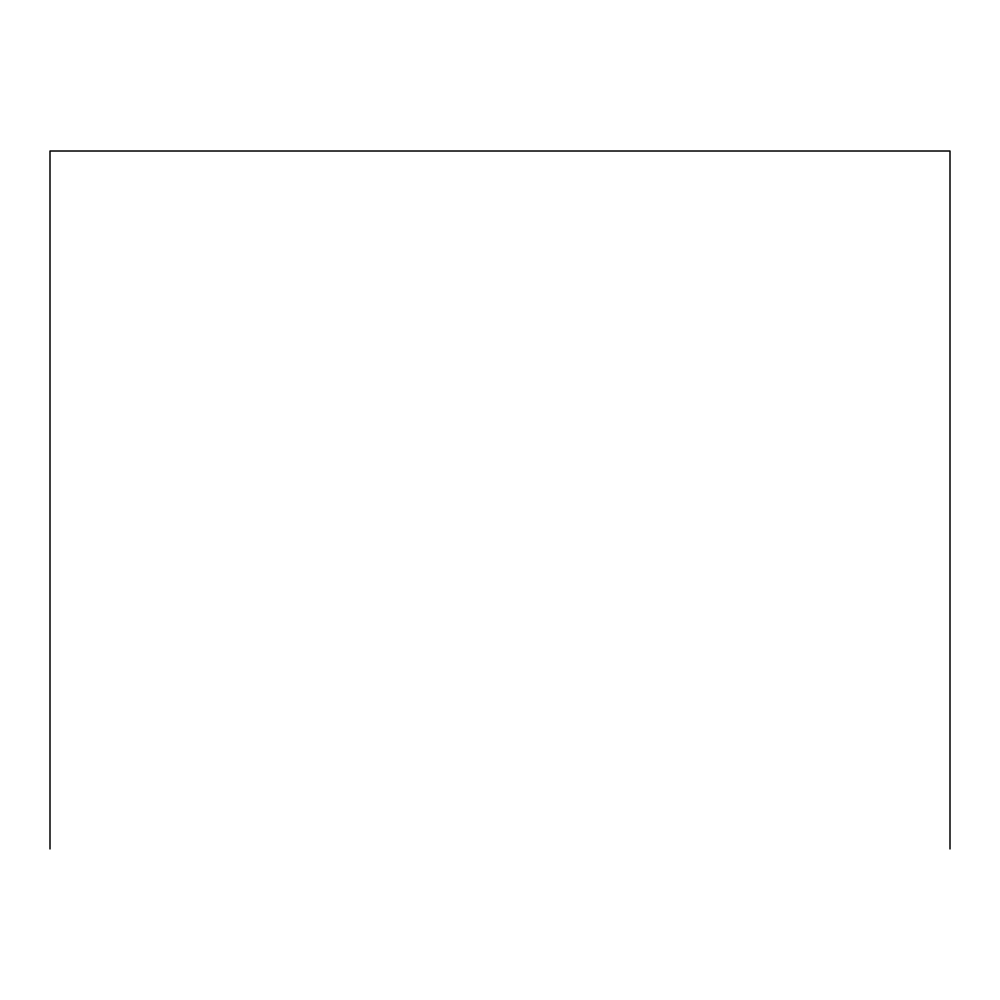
<?xml version="1.0" encoding="UTF-8"?>
<svg xmlns="http://www.w3.org/2000/svg" width="1000" height="1000" viewBox="0 0 1000 1000"><rect width="100%" height="100%" fill="white"/><g stroke="black" fill="none" stroke-linecap="round" stroke-linejoin="round"><path stroke-width="1.5" d="M950 848.988L950 151.012L50 151.012L50 848.988"/></g></svg>
